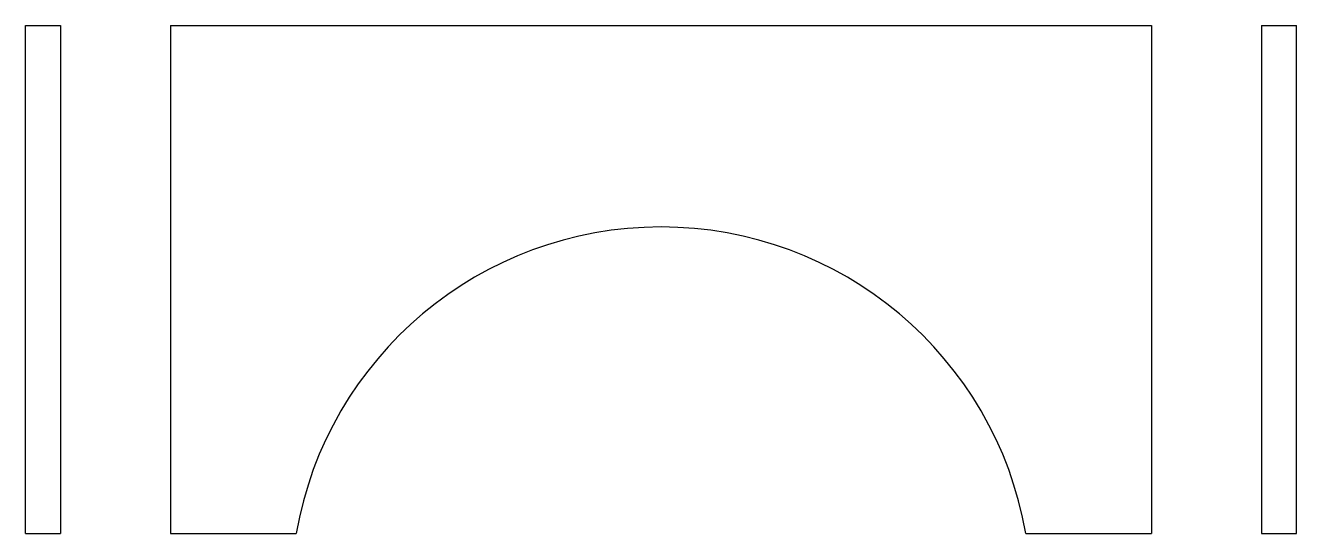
# Model space of a CAD drawing. Extents: x -31.8 to 31.8, y 0 to 25.4.
import ezdxf

# ---------------------------------------------------------------- set-up
doc = ezdxf.new("R2010")
doc.units = 0
doc.layers.get('0').update_dxf_attribs({"linetype": 'continuous'})

# ---------------------------------------------------------------- blocks, each defined once
blk = doc.blocks.new('SHAPE2DVIEW001')
at = {"color": 0}
for p, q in [((-31.75, 25.4), (-30, 25.4)), ((-31.75, 0), (-31.75, 25.4)), ((-30, 25.4), (-30, 0)), ((-24.5, 25.4), (24.5, 25.4)), ((-24.5, 25.4), (-24.5, 0)), ((24.5, 25.4), (24.5, 0)), ((30, 25.4), (31.75, 25.4)), ((30, 25.4), (30, 0)), ((31.75, 0), (31.75, 25.4)), ((-31.75, 0), (-30, 0)), ((-24.5, 0), (-18.226, 0)), ((18.226, 0), (24.5, 0)), ((30, 0), (31.75, 0))]:
    blk.add_line(p, q, dxfattribs=at)
blk.add_arc((0, -3.175), 18.5, 9.88212, 170.11788, dxfattribs=at)

msp = doc.modelspace()

# ---------------------------------------------------------------- block references
at = {"color": 0}
msp.add_blockref('SHAPE2DVIEW001', (0, 0), dxfattribs=at)

doc.saveas('drawing.dxf')
